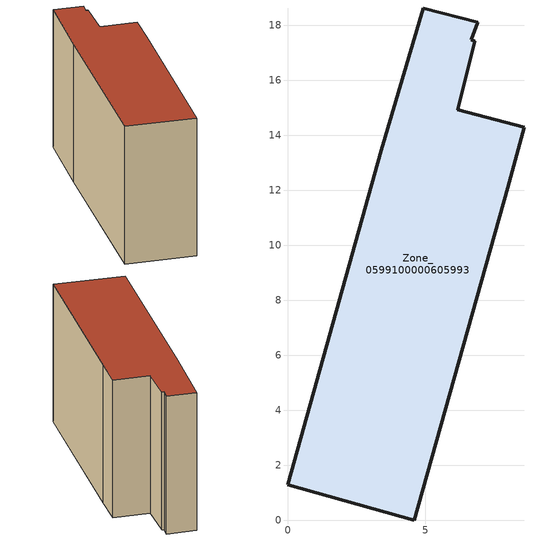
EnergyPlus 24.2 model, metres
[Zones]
Zone_0599100000605993
 floor ground (C_G): 6.18,14.92 8.6,14.29 8.01,12.08 4.59,0 0,1.29 3.4,13.44 4.93,18.62 6.9,18.1 6.68,17.46 6.81,17.42 z0
 wall outside (C_F): 4.59,0 8.01,12.08 8.6,14.29 6.18,14.92 6.81,17.42 6.68,17.46 6.9,18.1 4.93,18.62 3.4,13.44 0,1.29 4.59,0 z0:9.73
 roof outside (C_R): 6.81,17.42 6.68,17.46 6.9,18.1 4.93,18.62 3.4,13.44 0,1.29 4.59,0 8.01,12.08 8.6,14.29 6.18,14.92 z9.73
[BUILDING]
Pand.0599100000605993: North Axis=0; Terrain=City; Loads Convergence Tolerance Value=0.04; Temperature Convergence Tolerance Value=0.4; Solar Distribution=FullExterior; Maximum Number of Warmup Days=25; Minimum Number of Warmup Days=1
[Site:Location]
Rotterdam.The.Hague.AP_ZH_NLD Design_Conditions: Latitude=51.96; Longitude=4.45; Time Zone=1; Elevation=-4.5
[SITE:GROUNDTEMPERATURE:BUILDINGSURFACE]
18, 18, 18, 18, 18, 18, 18, 18, 18, 18, 18, 18
[MATERIAL] Thermal Absorptance=0.9; Solar Absorptance=0.7; Visible Absorptance=0.7
Name | Roughness | Thickness | Conductivity | Density | Specific Heat
G.TI.1946 | MediumSmooth | 0.15 | 1 | 540 | 1210
F.TI.1946 | Rough | 0.3 | 0.857143 | 1920 | 840
R.TI.1946 | MediumRough | 0.2 | 0.1 | 1500 | 1000
[CONSTRUCTION]
C_G: G.TI.1946
C_F: F.TI.1946
C_R: R.TI.1946
[ZONE]
Zone_0599100000605993: Type=1; Multiplier=1; Ceiling Height=Autocalculate; Volume=Autocalculate; Floor Area=autocalculate; Part of Total Floor Area=Yes
[ZONEINFILTRATION:DESIGNFLOWRATE]
Infil_Zone_0599100000605993: Zone or ZoneList or Space or SpaceList=Zone_0599100000605993; Schedule=AlwaysOn; Design Flow Rate Calculation Method=Flow/Area; Flow Rate per Floor Area=0.003; Constant Term Coefficient=1; Temperature Term Coefficient=0; Velocity Term Coefficient=0; Velocity Squared Term Coefficient=0
[HVACTEMPLATE:ZONE:IDEALLOADSAIRSYSTEM]
Zone_0599100000605993: Maximum Heating Supply Air Temperature=50; Minimum Cooling Supply Air Temperature=13; Maximum Heating Supply Air Humidity Ratio=0.0156; Minimum Cooling Supply Air Humidity Ratio=0.0077; Heating Limit=NoLimit; Cooling Limit=NoLimit; Dehumidification Control Type=ConstantSensibleHeatRatio; Cooling Sensible Heat Ratio=0.7; Dehumidification Setpoint=60; Humidification Control Type=None; Humidification Setpoint=30; Outdoor Air Method=None; Outdoor Air Flow Rate per Person=0.00944; Outdoor Air Flow Rate per Zone Floor Area=0; Outdoor Air Flow Rate per Zone=0; Demand Controlled Ventilation Type=None; Outdoor Air Economizer Type=NoEconomizer; Heat Recovery Type=None; Sensible Heat Recovery Effectiveness=0.7; Latent Heat Recovery Effectiveness=0.65
[ZONECONTROL:THERMOSTAT]
ThermostatControl_Zone_0599100000605993: Zone or ZoneList=Zone_0599100000605993; Control Type Schedule=DualSetpointControlType; Control 1=Thermostat_Zone_0599100000605993; Temperature Difference Between Cutout And Setpoint=0
[THERMOSTATSETPOINT:DUALSETPOINT]
Thermostat_Zone_0599100000605993: Heating Setpoint Temperature Schedule=HeatingSetpoint_Zone_0599100000605993; Cooling Setpoint Temperature Schedule=CoolingSetpoint_Zone_0599100000605993
[SCHEDULE:COMPACT]
HeatingSetpoint_Zone_0599100000605993: Through: 12/31, For: AllDays, Until: 24:00, 21
CoolingSetpoint_Zone_0599100000605993: Through: 12/31, For: AllDays, Until: 24:00, 24
DualSetpointControlType: Through: 12/31, For: AllDays, Until: 24:00, 4
AlwaysOn: Through: 12/31, For: AllDays, Until: 24:00, 1
